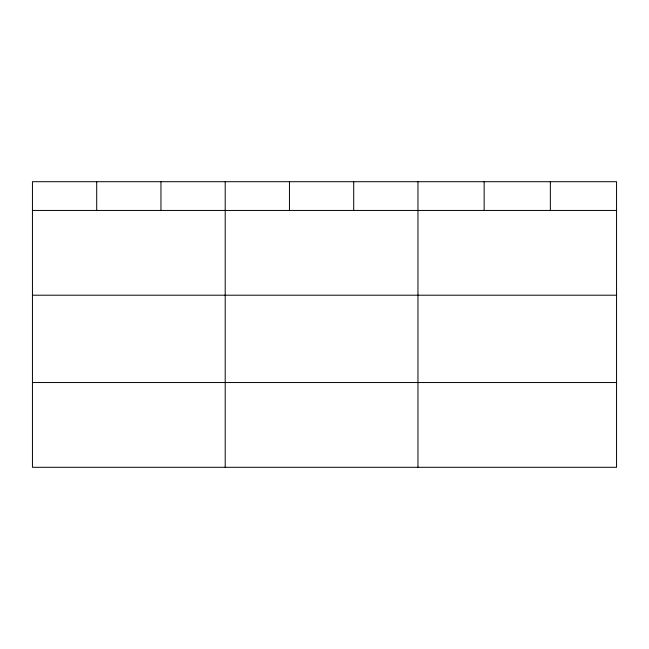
<?xml version="1.0" encoding="UTF-8"?>
<svg xmlns="http://www.w3.org/2000/svg" width="649" height="649" viewBox="0 0 649 649"><rect width="100%" height="100%" fill="white"/><g stroke="black" fill="none" stroke-linecap="round" stroke-linejoin="round"><path stroke-width="0.97" d="M616.55 295.206L616.55 181.704L32.45 181.704L32.45 467.296L616.55 467.296L616.55 295.206L32.45 295.206M32.45 210.446L616.55 210.446M32.45 382.537L616.55 382.537M550.352 181.704L550.352 210.446M484.154 181.704L484.154 210.446M417.956 181.704L417.956 467.296M353.705 181.704L353.705 210.446M289.454 181.704L289.454 210.446M225.203 181.704L225.203 467.296M160.952 181.704L160.952 210.446M96.701 181.704L96.701 210.446"/></g></svg>
